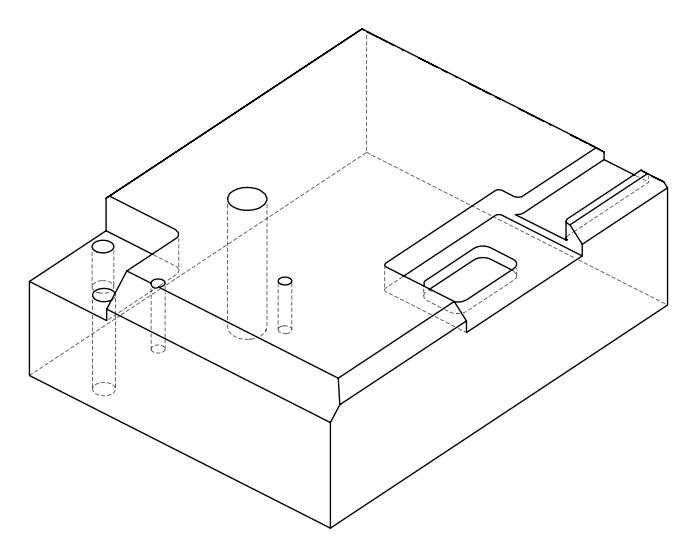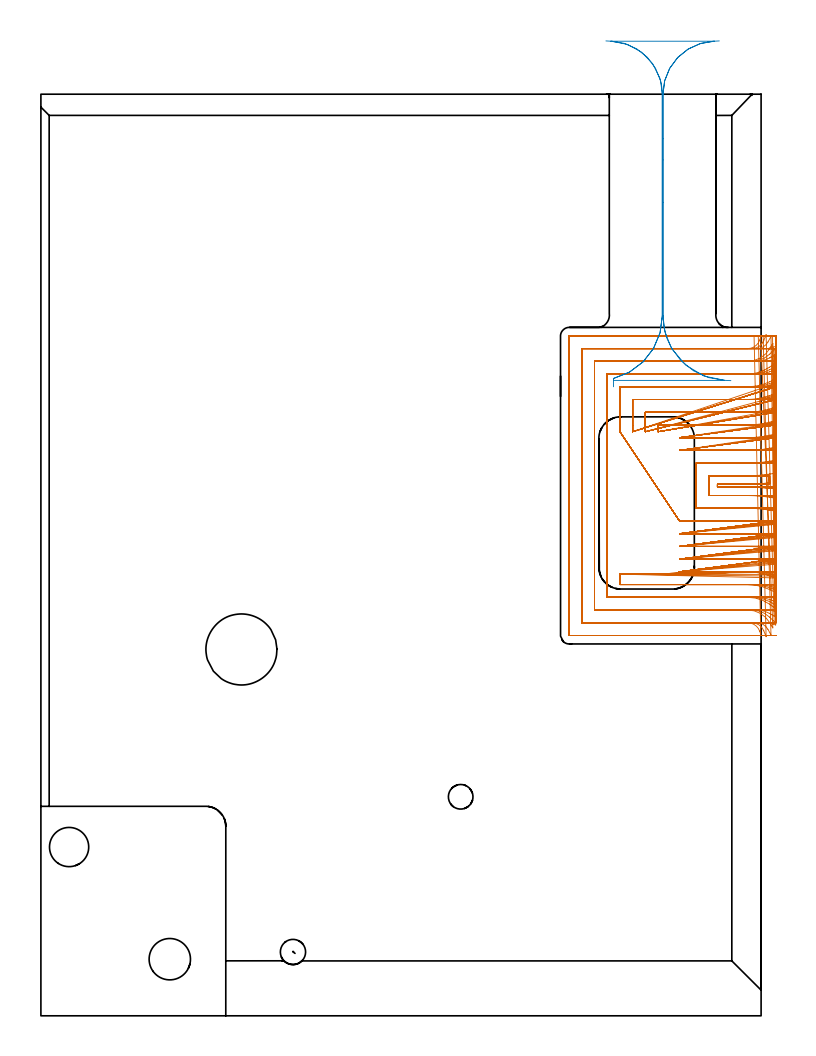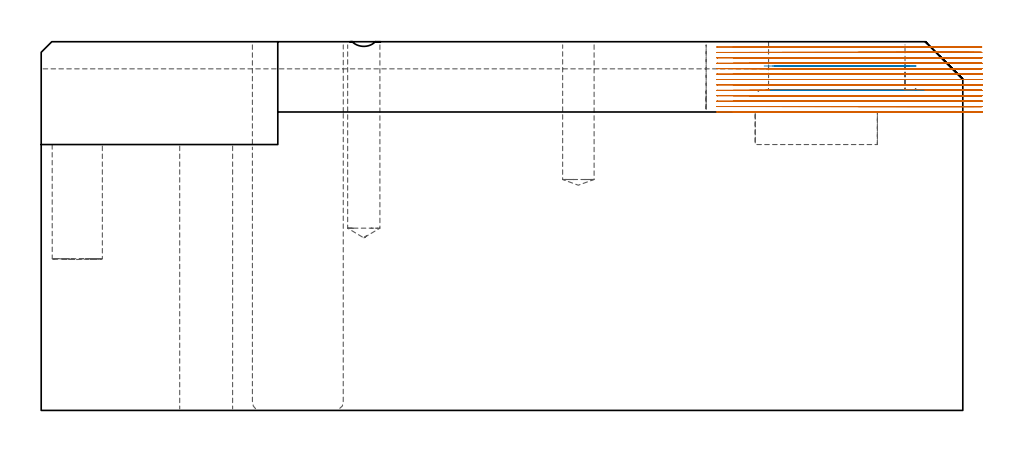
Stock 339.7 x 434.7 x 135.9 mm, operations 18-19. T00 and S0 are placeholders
(PLAN: 20 operations, 11 tool changes, 183 min)
(1 INDEXABLE_INSERT_DRILL_BLIND_HOLE_FROM_SOLID | STEP1POCKET | NXT0302_008 | 0.19 min | 21488 mm3)
(2 SPOT_DRILL | STEP1HOLE | NXT0321_9005460120000 | 0.06 min | 4453 mm3)
(3 SPOT_DRILL_1 | STEP1POCKET_1 | NXT0321_9005460120000 | 0.03 min | 0 mm3)
(4 SPOT_DRILL_2 | STEP1POCKET_2 | NXT0321_9005460120000 | 0.03 min | 2 mm3)
(5 DRILL_BLIND_HOLE_INTO_CENTER | STEP1HOLE | UGT0301_198 | 0.06 min | 397 mm3)
(6 GUN_DRILL_THROUGH_HOLE | STEP1HOLE | UGT0307_003 | 0.5 min | 3337 mm3)
(7 SPADE_DRILL_TO_ENLARGE_THROUGH_HOLE | STEP1HOLE | UGT0306_010 | 0.43 min | 32334 mm3)
(8 DRILL_BLIND_HOLE_INTO_CENTER_1 | STEP1POCKET_1 | NXT0301_087 | 0.22 min | 5419 mm3)
(9 DRILL_BLIND_HOLE_INTO_CENTER_2 | STEP1POCKET_2 | UGT0301_229 | 0.3 min | 7743 mm3)
(10 AREA_MILL | FG_CHAMFER_SURFACE | UGT0205_001 | 8.77 min | 13700 mm3)
(11 AREA_MILL_1 | FG_CHAMFER_SURFACE_1 | UGT0205_001 | 6.57 min | 16771 mm3)
(12 AREA_MILL_2 | FG_CHAMFER_SURFACE_2 | UGT0205_001 | 5.41 min | 2511 mm3)
(13 AREA_MILL_3 | FG_CHAMFER_SURFACE_3 | UGT0205_001 | 0.61 min | 1339 mm3)
(14 AREA_MILL_4 | FG_CHAMFER_SURFACE_4 | UGT0205_001 | 20.18 min | 86060 mm3)
(15 AREA_MILL_5 | FG_CHAMFER_SURFACE_5 | UGT0205_001 | 4.56 min | 10614 mm3)
(16 MILL_CORNER_NOTCH_RECTANGULAR | CORNER_NOTCH_RECTANGULAR | NXT0201_012 | Follow Part, ap 4, ae 75% | 19.27 min | 301539 mm3)
(17 MILL_RECTANGULAR_POCKET | POCKET_RECTANGULAR_STRAIGHT | NXT0201_012 | Follow Part, ap 4, ae 75% | 6.88 min | 135137 mm3)
(18 MILL_SLOT | SLOT_PARTIAL_RECTANGULAR | NXT0201_009 | Follow Part, ap 2, ae 75% | 98.18 min | 271980 mm3)
(19 MILL_RECTANGULAR_SLOT | SLOT_RECTANGULAR | UGT0201_020 | Follow Part, ap 12.5, ae 75% | 1.86 min | 98759 mm3)
(20 MILL_THROUGH_HOLE_FROM_SOLID_MATERIAL | STEP1HOLE_1 | NXT0201_007 | Circular | 8.86 min | 119220 mm3)
(TOOL NXT0302_008 | Index. Insert Drill 18.5mm [880-D1850L25-05] | D18.5 PA176 FL93 Z2)
(TOOL NXT0321_9005460120000 | NC Spot Drill, 142deg, 12mm, Carbide, Uncoated | D12 PA142 FL30 Z2)
(TOOL UGT0301_198 | Twist Drill 7.9 mm | D7.9 PA118 FL73 Z2)
(TOOL UGT0307_003 | Gun Drill 7 mm | D7 PA130 FL24 Z1)
(TOOL UGT0306_010 | Spade Drill 19.5mm | D19.5 PA132 FL10 Z2)
(TOOL NXT0301_087 | Carbide Drill 11.6mm [860.1-1160-058A1-MM 2214] | D11.6 PA140 FL72 Z2)
(TOOL UGT0301_229 | Twist Drill 11.9 mm | D11.9 PA118 FL100 Z2)
(TOOL UGT0205_001 | Chamfer Mill 20 x 3 x 45 deg. | D20 FL50 Z2)
(TOOL NXT0201_012 | ENDMILL 16mm [2P460-1600-NA 1630] | D16 FL38 Z6)
(TOOL NXT0201_009 | ENDMILL 8mm [2P460-0800-NA 1630] | D8 FL26 Z6)
(TOOL UGT0201_020 | End mill 50 mm | D50 FL50 Z4)
(TOOL NXT0201_007 | ENDMILL 25mm [R216.25-25050GCK54P 1620] | D25 R3 FL54 Z5)
(OP 18 MILL_SLOT)
G17 G21 G94 G90
T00 M6
G54
G17 G0 G90 X346.663 Y255.98 S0 M3
G43 Z145.945 H1
Z133.949
G94 G1 X343.7 Y255.511 F250.
G2 X342.931 Y255.394 R66. F500.
G1 X343.51 Y251.436
G3 X343.51 Y248.664 R4.
X333.387 Y249.4 R70.
G1 X319.1
Y250.7
X333.382
G3 X343.51 Y251.436 R70.
G1 X342.931 Y255.394
G2 X333.382 Y254.7 R66.
G1 X315.1
Y245.4
X333.387
G2 X343.7 Y244.589 R66.
G1 X346.663 Y244.12 F250.
X346.655 Y262.11
X343.7 Y261.594
G2 X333.382 Y260.7 R60. F500.
G1 X309.1
Y239.4
X333.387
G2 X343.7 Y238.507 R60.
G1 X346.655 Y237.991 F250.
X346.645 Y268.268
X343.7 Y267.695
G2 X333.382 Y266.7 R54. F500.
G1 X304.2
X301.2 F250.
G0 Z145.945
X346.63 Y274.467
Z133.949
G1 X343.7 Y273.822
G2 X333.382 Y272.7 R48. F500.
G1 X304.191
X301.191 F250.
G0 Z145.945
X346.608 Y280.724
Z133.949
G1 X343.7 Y279.987
G2 X333.382 Y278.7 R42. F500.
G1 X291.1
Y278.5
Y275.5 F250.
G0 Z145.945
X346.574 Y287.07
Z133.949
G1 X343.7 Y286.21
G2 X333.382 Y284.7 R36. F500.
G1 X285.1
Y278.5
Y275.5 F250.
G0 Z145.945
X346.517 Y293.562
Z133.949
G1 X343.7 Y292.53
G2 X333.382 Y290.7 R30. F500.
G1 X279.1
Y278.5
Y275.5 F250.
G0 Z145.945
X346.409 Y300.321
Z133.949
G1 X343.7 Y299.031
G2 X333.382 Y296.7 R24. F500.
G1 X273.1
Y278.498
Y275.498 F250.
X301.2 Y233.4 F500.
X304.2 F250.
X333.387 F500.
G2 X343.7 Y232.406 R54.
G1 X346.645 Y231.833 F250.
X301.2 Y227.4 F500.
X304.2 F250.
X333.387 F500.
G2 X343.7 Y226.279 R48.
G1 X346.63 Y225.634 F250.
X301.2 Y221.4 F500.
X304.2 F250.
X333.387 F500.
G2 X343.7 Y220.114 R42.
G1 X346.608 Y219.377 F250.
X301.2 Y215.4 F500.
X304.2 F250.
X333.387 F500.
G2 X343.7 Y213.891 R36.
G1 X346.574 Y213.032 F250.
X300.847 Y209.4 F500.
X303.847 F250.
X333.387 F500.
G2 X343.7 Y207.572 R30.
G1 X346.517 Y206.54 F250.
X273.1 Y208.302 F500.
Y205.302 F250.
Y203.4 F500.
X333.387
G2 X343.7 Y201.071 R24.
G1 X346.409 Y199.782 F250.
X346.158 Y307.67
X343.7 Y305.951
G2 X333.382 Y302.7 R18. F500.
G1 X267.1
Y197.4
X333.387
G2 X343.7 Y194.153 R18.
G1 X346.159 Y192.434 F250.
X345.232 Y317.152
X343.7 Y314.573
G2 X333.382 Y308.7 R12. F500.
G1 X261.1
Y191.4
X333.387
G2 X343.7 Y185.535 R12.
G1 X345.234 Y182.957 F250.
X339.539 Y320.114 F500.
X339.039 Y318.7 F250.
G2 X333.382 Y314.7 R6. F500.
G1 X255.1
Y185.4
X333.387
G2 X339.044 Y181.4 R6.
G1 X339.544 Y179.986 F250.
X336.382 Y320.7 F500.
X333.382 F250.
X249.2 F500.
X249.145 Y320.695
X249.105 Y320.655
X249.1 Y320.6
Y179.5
X249.105 Y179.445
X249.145 Y179.405
X249.2 Y179.4
X333.387
X336.387 F250.
G0 Z145.945
X346.679 Y248.548
Z131.954
G1 X343.7 Y248.904
G3 X335.383 Y249.4 R70. F500.
G1 X319.1
Y250.7
X335.378
G3 X343.7 Y251.196 R70.
G1 Y255.227
G2 X335.378 Y254.7 R66.
G1 X315.1
Y245.4
X335.383
G2 X343.7 Y244.874 R66.
G1 X346.676 Y244.496 F250.
X346.671 Y261.696
X343.7 Y261.28
G2 X335.378 Y260.7 R60. F500.
G1 X309.1
Y239.4
X335.383
G2 X343.7 Y238.821 R60.
G1 X346.671 Y238.405 F250.
X346.664 Y267.807
X343.7 Y267.345
G2 X335.378 Y266.7 R54. F500.
G1 X304.2
X301.2 F250.
G0 Z145.945
X346.655 Y273.947
Z131.954
G1 X343.7 Y273.427
G2 X335.378 Y272.7 R48. F500.
G1 X304.191
X301.191 F250.
G0 Z145.945
X346.641 Y280.127
Z131.954
G1 X343.7 Y279.533
G2 X335.378 Y278.7 R42. F500.
G1 X291.1
Y278.5
Y275.5 F250.
G0 Z145.945
X346.619 Y286.368
Z131.954
G1 X343.7 Y285.675
G2 X335.378 Y284.7 R36. F500.
G1 X285.1
Y278.5
Y275.5 F250.
G0 Z145.945
X346.582 Y292.709
Z131.954
G1 X343.7 Y291.877
G2 X335.378 Y290.7 R30. F500.
G1 X279.1
Y278.5
Y275.5 F250.
G0 Z145.945
X346.514 Y299.229
Z131.954
G1 X343.7 Y298.189
G2 X335.378 Y296.7 R24. F500.
G1 X273.1
Y278.498
Y275.498 F250.
X301.2 Y233.4 F500.
X304.2 F250.
X335.383 F500.
G2 X343.7 Y232.756 R54.
G1 X346.664 Y232.294 F250.
X301.2 Y227.4 F500.
X304.2 F250.
X335.383 F500.
G2 X343.7 Y226.674 R48.
G1 X346.655 Y226.154 F250.
X301.2 Y221.4 F500.
X304.2 F250.
X335.383 F500.
G2 X343.7 Y220.568 R42.
G1 X346.641 Y219.974 F250.
X301.2 Y215.4 F500.
X304.2 F250.
X335.383 F500.
G2 X343.7 Y214.426 R36.
G1 X346.619 Y213.733 F250.
X300.847 Y209.4 F500.
X303.847 F250.
X335.383 F500.
G2 X343.7 Y208.224 R30.
G1 X346.582 Y207.392 F250.
X273.1 Y208.302 F500.
Y205.302 F250.
Y203.4 F500.
X335.383
G2 X343.7 Y201.913 R24.
G1 X346.514 Y200.873 F250.
X346.36 Y306.126
X343.7 Y304.739
G2 X335.378 Y302.7 R18. F500.
G1 X267.1
Y197.4
X335.383
G2 X343.7 Y195.363 R18.
G1 X346.361 Y193.977 F250.
X345.861 Y314.135
X343.7 Y312.054
G2 X335.378 Y308.7 R12. F500.
G1 X261.1
Y191.4
X335.383
G2 X343.7 Y188.05 R12.
G1 X345.863 Y185.971 F250.
X342.061 Y321.287 F500.
X340.959 Y318.497 F250.
G2 X335.378 Y314.7 R6. F500.
G1 X255.1
Y185.4
X335.383
G2 X340.963 Y181.605 R6.
G1 X342.066 Y178.815 F250.
X338.378 Y320.7 F500.
X335.378 F250.
X249.2 F500.
X249.145 Y320.695
X249.105 Y320.655
X249.1 Y320.6
Y179.5
X249.105 Y179.445
X249.145 Y179.405
X249.2 Y179.4
X335.383
X338.383 F250.
G0 Z145.945
X346.689 Y248.88
Z129.958
G1 X343.7 Y249.139
G3 X337.659 Y249.4 R70. F500.
G1 X319.1
Y250.7
X337.669
G3 X343.7 Y250.96 R70.
G1 Y254.976
G2 X337.669 Y254.7 R66.
G1 X315.1
Y245.4
X337.659
G2 X343.7 Y245.123 R66.
G1 X346.687 Y244.848 F250.
X346.685 Y261.305
X343.7 Y261.004
G2 X337.669 Y260.7 R60. F500.
G1 X309.1
Y239.4
X337.659
G2 X343.7 Y239.095 R60.
G1 X346.685 Y238.793 F250.
X346.681 Y267.373
X343.7 Y267.038
G2 X337.669 Y266.7 R54. F500.
G1 X304.2
X301.2 F250.
X346.676 Y273.457 F500.
X343.7 Y273.08 F250.
G2 X337.669 Y272.7 R48. F500.
G1 X304.191
X301.191 F250.
X346.669 Y279.566 F500.
X343.7 Y279.135 F250.
G2 X337.669 Y278.7 R42. F500.
G1 X291.1
Y278.5
Y275.5 F250.
X346.658 Y285.711 F500.
X343.7 Y285.209 F250.
G2 X337.669 Y284.7 R36. F500.
G1 X285.1
Y278.5
Y275.5 F250.
X346.639 Y291.916 F500.
X343.7 Y291.312 F250.
G2 X337.669 Y290.7 R30. F500.
G1 X279.1
Y278.5
Y275.5 F250.
X346.604 Y298.224 F500.
X343.7 Y297.47 F250.
G2 X337.669 Y296.7 R24. F500.
G1 X273.1
Y278.498
Y275.498 F250.
X301.2 Y233.4 F500.
X304.2 F250.
X337.659 F500.
G2 X343.7 Y233.061 R54.
G1 X346.681 Y232.725 F250.
X301.2 Y227.4 F500.
X304.2 F250.
X337.659 F500.
G2 X343.7 Y227.018 R48.
G1 X346.676 Y226.641 F250.
X301.2 Y221.4 F500.
X304.2 F250.
X337.659 F500.
G2 X343.7 Y220.963 R42.
G1 X346.669 Y220.532 F250.
X301.2 Y215.4 F500.
X304.2 F250.
X337.659 F500.
G2 X343.7 Y214.89 R36.
G1 X346.657 Y214.386 F250.
X300.847 Y209.4 F500.
X303.847 F250.
X337.659 F500.
G2 X343.7 Y208.786 R30.
G1 X346.639 Y208.181 F250.
X273.1 Y208.302 F500.
Y205.302 F250.
Y203.4 F500.
X337.659
G2 X343.7 Y202.627 R24.
G1 X346.603 Y201.872 F250.
X346.527 Y304.746
X343.7 Y303.74
G2 X337.669 Y302.7 R18. F500.
G1 X267.1
Y197.4
X337.659
G2 X343.7 Y196.356 R18.
G1 X346.526 Y195.349 F250.
X346.294 Y311.833
X343.7 Y310.326
G2 X337.669 Y308.7 R12. F500.
G1 X261.1
Y191.4
X337.659
G2 X343.7 Y189.769 R12.
G1 X346.292 Y188.259 F250.
X344.372 Y320.442
X342.929 Y317.813
G2 X337.669 Y314.7 R6. F500.
G1 X255.1
Y185.4
X337.659
G2 X342.905 Y182.313 R6.
G1 X344.361 Y179.691 F250.
X340.669 Y320.7 F500.
X337.669 F250.
X249.2 F500.
X249.145 Y320.695
X249.105 Y320.655
X249.1 Y320.6
Y179.5
X249.105 Y179.445
X249.145 Y179.405
X249.2 Y179.4
X337.659
X340.659 F250.
G0 Z145.945
X346.699 Y249.31
Z127.962
G1 X343.7 Y249.381
G3 X342.058 Y249.4 R70. F500.
G1 X319.1
Y250.7
X342.093
G3 X343.7 Y250.718 R70.
G1 Y254.72
G2 X342.093 Y254.7 R66.
G1 X315.1
Y245.4
X342.058
G2 X343.7 Y245.38 R66.
G1 X346.699 Y245.305 F250.
Y260.802
X343.7 Y260.722
G2 X342.093 Y260.7 R60. F500.
G1 X309.1
Y239.4
X342.058
G2 X343.7 Y239.378 R60.
G1 X346.699 Y239.295 F250.
Y266.813
X343.7 Y266.724
G2 X342.093 Y266.7 R54. F500.
G1 X304.2
X301.2 F250.
X346.698 Y272.827 F500.
X343.7 Y272.727 F250.
G2 X342.093 Y272.7 R48. F500.
G1 X304.191
X301.191 F250.
X346.698 Y278.845 F500.
X343.7 Y278.731 F250.
G2 X342.093 Y278.7 R42. F500.
G1 X291.1
Y278.5
Y275.5 F250.
X346.697 Y284.87 F500.
X343.7 Y284.736 F250.
G2 X342.093 Y284.7 R36. F500.
G1 X285.1
Y278.5
Y275.5 F250.
X346.696 Y290.904 F500.
X343.7 Y290.743 F250.
G2 X342.093 Y290.7 R30. F500.
G1 X279.1
Y278.5
Y275.5 F250.
X346.693 Y296.955 F500.
X343.7 Y296.754 F250.
G2 X342.093 Y296.7 R24. F500.
G1 X273.1
Y278.498
Y275.498 F250.
X301.2 Y233.4 F500.
X304.2 F250.
X342.058 F500.
G2 X343.7 Y233.375 R54.
G1 X346.699 Y233.284 F250.
X301.2 Y227.4 F500.
X304.2 F250.
X342.058 F500.
G2 X343.7 Y227.372 R48.
G1 X346.698 Y227.269 F250.
X301.2 Y221.4 F500.
X304.2 F250.
X342.058 F500.
G2 X343.7 Y221.368 R42.
G1 X346.698 Y221.251 F250.
X301.2 Y215.4 F500.
X304.2 F250.
X342.058 F500.
G2 X343.7 Y215.363 R36.
G1 X346.697 Y215.226 F250.
X300.847 Y209.4 F500.
X303.847 F250.
X342.058 F500.
G2 X343.7 Y209.355 R30.
G1 X346.696 Y209.191 F250.
X273.1 Y208.302 F500.
Y205.302 F250.
Y203.4 F500.
X342.058
G2 X343.7 Y203.344 R24.
G1 X346.693 Y203.138 F250.
X346.688 Y303.04
X343.7 Y302.772
G2 X342.093 Y302.7 R18. F500.
G1 X267.1
Y197.4
X342.058
G2 X343.7 Y197.325 R18.
G1 X346.687 Y197.051 F250.
X346.673 Y309.21
X343.7 Y308.808
G2 X342.093 Y308.7 R12. F500.
G1 X261.1
Y191.4
X342.058
G2 X343.7 Y191.287 R12.
G1 X346.672 Y190.876 F250.
X346.59 Y315.722
X343.7 Y314.919
G2 X342.093 Y314.7 R6. F500.
G1 X255.1
Y185.4
X342.058
G2 X343.7 Y185.171 R6.
G1 X346.585 Y184.35 F250.
X345.093 Y320.7
X342.093
X249.2 F500.
X249.145 Y320.695
X249.105 Y320.655
X249.1 Y320.6
Y179.5
X249.105 Y179.445
X249.145 Y179.405
X249.2 Y179.4
X342.058
X345.058 F250.
G0 X346.7 Y249.392 Z125.966
G1 X343.7 Y249.4
X343.526 F500.
X319.1
Y250.7
X343.534
X343.7
Y254.7
X343.534
X315.1
Y245.4
X343.526
X343.7
X346.7 Y245.392 F250.
Y260.709
X343.7 Y260.7
X343.534 F500.
X309.1
Y239.4
X343.526
X343.7
X346.7 Y239.391 F250.
Y266.709
X343.7 Y266.7
X343.534 F500.
X304.2
X301.2 F250.
X346.7 Y272.711 F500.
X343.7 Y272.7 F250.
X343.534 F500.
X304.191
X301.191 F250.
X346.7 Y278.712 F500.
X343.7 Y278.7 F250.
X343.534 F500.
X291.1
Y278.5
Y275.5 F250.
X346.7 Y284.714 F500.
X343.7 Y284.7 F250.
X343.534 F500.
X285.1
Y278.5
Y275.5 F250.
X346.7 Y290.717 F500.
X343.7 Y290.7 F250.
X343.534 F500.
X279.1
Y278.5
Y275.5 F250.
X346.7 Y296.721 F500.
X343.7 Y296.701 F250.
X343.534 Y296.7 F500.
X273.1
Y278.498
Y275.498 F250.
X301.2 Y233.4 F500.
X304.2 F250.
X343.526 F500.
X343.7
X346.7 Y233.39 F250.
X301.2 Y227.4 F500.
X304.2 F250.
X343.526 F500.
X343.7
X346.7 Y227.389 F250.
X301.2 Y221.4 F500.
X304.2 F250.
X343.526 F500.
X343.7
X346.7 Y221.387 F250.
X301.2 Y215.4 F500.
X304.2 F250.
X343.526 F500.
X343.7
X346.7 Y215.385 F250.
X300.847 Y209.4 F500.
X303.847 F250.
X343.526 F500.
X343.7 Y209.399
X346.7 Y209.382 F250.
X273.1 Y208.302 F500.
Y205.302 F250.
Y203.4 F500.
X343.526
X343.7 Y203.399
X346.7 Y203.378 F250.
Y302.728
X343.7 Y302.701
X343.534 Y302.7 F500.
X267.1
Y197.4
X343.526
X343.7 Y197.399
X346.7 Y197.37 F250.
Y308.743
X343.7 Y308.701
X343.534 Y308.7 F500.
X261.1
Y191.4
X343.526
X343.7 Y191.399
X346.7 Y191.355 F250.
X346.699 Y314.785
X343.7 Y314.702
X343.534 Y314.7 F500.
X255.1
Y185.4
X343.526
X343.7 Y185.397
X346.699 Y185.31 F250.
X346.534 Y320.7
X343.534
X249.2 F500.
X249.145 Y320.695
X249.105 Y320.655
X249.1 Y320.6
Y179.5
X249.105 Y179.445
X249.145 Y179.405
X249.2 Y179.4
X343.526
X346.526 F250.
G0 X346.7 Y249.4 Z123.97
G1 X343.7
X319.1 F500.
Y250.7
X343.7
Y254.7
X315.1
Y245.4
X343.7
X346.7 F250.
Y260.7
X343.7
X309.1 F500.
Y239.4
X343.7
X346.7 F250.
Y266.7
X343.7
X304.2 F500.
X301.2 F250.
X346.7 Y272.7 F500.
X343.7 F250.
X304.191 F500.
X301.191 F250.
X346.7 Y278.7 F500.
X343.7 F250.
X291.1 F500.
Y278.5
Y275.5 F250.
X346.7 Y284.7 F500.
X343.7 F250.
X285.1 F500.
Y278.5
Y275.5 F250.
X346.7 Y290.7 F500.
X343.7 F250.
X279.1 F500.
Y278.5
Y275.5 F250.
X346.7 Y296.7 F500.
X343.7 F250.
X273.1 F500.
Y278.498
Y275.498 F250.
X301.2 Y233.4 F500.
X304.2 F250.
X343.7 F500.
X346.7 F250.
X301.2 Y227.4 F500.
X304.2 F250.
X343.7 F500.
X346.7 F250.
X301.2 Y221.4 F500.
X304.2 F250.
X343.7 F500.
X346.7 F250.
X301.2 Y215.4 F500.
X304.2 F250.
X343.7 F500.
X346.7 F250.
X300.847 Y209.4 F500.
X303.847 F250.
X343.7 F500.
X346.7 F250.
X273.1 Y208.302 F500.
Y205.302 F250.
Y203.4 F500.
X343.7
X346.7 F250.
Y302.7
X343.7
X267.1 F500.
Y197.4
X343.7
X346.7 F250.
Y308.7
X343.7
X261.1 F500.
Y191.4
X343.7
X346.7 F250.
Y314.7
X343.7
X255.1 F500.
Y185.4
X343.7
X346.7 F250.
Y320.7
X343.7
X249.2 F500.
X249.145 Y320.695
X249.105 Y320.655
X249.1 Y320.6
Y179.5
X249.105 Y179.445
X249.145 Y179.405
X249.2 Y179.4
X343.7
X346.7 F250.
G0 Y249.4 Z121.975
G1 X343.7
X319.1 F500.
Y250.7
X343.7
Y254.7
X315.1
Y245.4
X343.7
X346.7 F250.
Y260.7
X343.7
X309.1 F500.
Y239.4
X343.7
X346.7 F250.
Y266.7
X343.7
X304.2 F500.
X301.2 F250.
X346.7 Y272.7 F500.
X343.7 F250.
X304.191 F500.
X301.191 F250.
X346.7 Y278.7 F500.
X343.7 F250.
X291.1 F500.
Y278.5
Y275.5 F250.
X346.7 Y284.7 F500.
X343.7 F250.
X285.1 F500.
Y278.5
Y275.5 F250.
X346.7 Y290.7 F500.
X343.7 F250.
X279.1 F500.
Y278.5
Y275.5 F250.
X346.7 Y296.7 F500.
X343.7 F250.
X273.1 F500.
Y278.498
Y275.498 F250.
X301.2 Y233.4 F500.
X304.2 F250.
X343.7 F500.
X346.7 F250.
X301.2 Y227.4 F500.
X304.2 F250.
X343.7 F500.
X346.7 F250.
X301.2 Y221.4 F500.
X304.2 F250.
X343.7 F500.
X346.7 F250.
X301.2 Y215.4 F500.
X304.2 F250.
X343.7 F500.
X346.7 F250.
X300.847 Y209.4 F500.
X303.847 F250.
X343.7 F500.
X346.7 F250.
X273.1 Y208.302 F500.
Y205.302 F250.
Y203.4 F500.
X343.7
X346.7 F250.
Y302.7
X343.7
X267.1 F500.
Y197.4
X343.7
X346.7 F250.
Y308.7
X343.7
X261.1 F500.
Y191.4
X343.7
X346.7 F250.
Y314.7
X343.7
X255.1 F500.
Y185.4
X343.7
X346.7 F250.
Y320.7
X343.7
X249.2 F500.
X249.145 Y320.695
X249.105 Y320.655
X249.1 Y320.6
Y179.5
X249.105 Y179.445
X249.145 Y179.405
X249.2 Y179.4
X343.7
X346.7 F250.
G0 Y249.4 Z119.979
G1 X343.7
X319.1 F500.
Y250.7
X343.7
Y254.7
X315.1
Y245.4
X343.7
X346.7 F250.
Y260.7
X343.7
X309.1 F500.
Y239.4
X343.7
X346.7 F250.
Y266.7
X343.7
X304.2 F500.
X301.2 F250.
X346.7 Y272.7 F500.
X343.7 F250.
X304.191 F500.
X301.191 F250.
X346.7 Y278.7 F500.
X343.7 F250.
X291.1 F500.
Y278.5
Y275.5 F250.
X346.7 Y284.7 F500.
X343.7 F250.
X285.1 F500.
Y278.5
Y275.5 F250.
X346.7 Y290.7 F500.
X343.7 F250.
X279.1 F500.
Y278.5
Y275.5 F250.
X346.7 Y296.7 F500.
X343.7 F250.
X273.1 F500.
Y278.498
Y275.498 F250.
X301.2 Y233.4 F500.
X304.2 F250.
X343.7 F500.
X346.7 F250.
X301.2 Y227.4 F500.
X304.2 F250.
X343.7 F500.
X346.7 F250.
X301.2 Y221.4 F500.
X304.2 F250.
X343.7 F500.
X346.7 F250.
X301.2 Y215.4 F500.
X304.2 F250.
X343.7 F500.
X346.7 F250.
X300.847 Y209.4 F500.
X303.847 F250.
X343.7 F500.
X346.7 F250.
X273.1 Y208.302 F500.
Y205.302 F250.
Y203.4 F500.
X343.7
X346.7 F250.
Y302.7
X343.7
X267.1 F500.
Y197.4
X343.7
X346.7 F250.
Y308.7
X343.7
X261.1 F500.
Y191.4
X343.7
X346.7 F250.
Y314.7
X343.7
X255.1 F500.
Y185.4
X343.7
X346.7 F250.
Y320.7
X343.7
X249.2 F500.
X249.145 Y320.695
X249.105 Y320.655
X249.1 Y320.6
Y179.5
X249.105 Y179.445
X249.145 Y179.405
X249.2 Y179.4
X343.7
X346.7 F250.
G0 Y249.4 Z117.983
G1 X343.7
X319.1 F500.
Y250.7
X343.7
Y254.7
X315.1
Y245.4
X343.7
X346.7 F250.
Y260.7
X343.7
X309.1 F500.
Y239.4
X343.7
X346.7 F250.
Y266.7
X343.7
X304.2 F500.
X301.2 F250.
X346.7 Y272.7 F500.
X343.7 F250.
X304.191 F500.
X301.191 F250.
X346.7 Y278.7 F500.
X343.7 F250.
X291.1 F500.
Y278.5
Y275.5 F250.
X346.7 Y284.7 F500.
X343.7 F250.
X285.1 F500.
Y278.5
Y275.5 F250.
X346.7 Y290.7 F500.
X343.7 F250.
X279.1 F500.
Y278.5
Y275.5 F250.
X346.7 Y296.7 F500.
X343.7 F250.
X273.1 F500.
Y278.498
Y275.498 F250.
X301.2 Y233.4 F500.
X304.2 F250.
X343.7 F500.
X346.7 F250.
X301.2 Y227.4 F500.
X304.2 F250.
X343.7 F500.
X346.7 F250.
X301.2 Y221.4 F500.
X304.2 F250.
X343.7 F500.
X346.7 F250.
X301.2 Y215.4 F500.
X304.2 F250.
X343.7 F500.
X346.7 F250.
X300.847 Y209.4 F500.
X303.847 F250.
X343.7 F500.
X346.7 F250.
X273.1 Y208.302 F500.
Y205.302 F250.
Y203.4 F500.
X343.7
X346.7 F250.
Y302.7
X343.7
X267.1 F500.
Y197.4
X343.7
X346.7 F250.
Y308.7
X343.7
X261.1 F500.
Y191.4
X343.7
X346.7 F250.
Y314.7
X343.7
X255.1 F500.
Y185.4
X343.7
X346.7 F250.
Y320.7
X343.7
X249.2 F500.
X249.145 Y320.695
X249.105 Y320.655
X249.1 Y320.6
Y179.5
X249.105 Y179.445
X249.145 Y179.405
X249.2 Y179.4
X343.7
X346.7 F250.
G0 Y249.4 Z115.987
G1 X343.7
X319.1 F500.
Y250.7
X343.7
Y254.7
X315.1
Y245.4
X343.7
X346.7 F250.
Y260.7
X343.7
X309.1 F500.
Y239.4
X343.7
X346.7 F250.
Y266.7
X343.7
X304.2 F500.
X301.2 F250.
X346.7 Y272.7 F500.
X343.7 F250.
X304.191 F500.
X301.191 F250.
X346.7 Y278.7 F500.
X343.7 F250.
X291.1 F500.
Y278.5
Y275.5 F250.
X346.7 Y284.7 F500.
X343.7 F250.
X285.1 F500.
Y278.5
Y275.5 F250.
X346.7 Y290.7 F500.
X343.7 F250.
X279.1 F500.
Y278.5
Y275.5 F250.
X346.7 Y296.7 F500.
X343.7 F250.
X273.1 F500.
Y278.498
Y275.498 F250.
X301.2 Y233.4 F500.
X304.2 F250.
X343.7 F500.
X346.7 F250.
X301.2 Y227.4 F500.
X304.2 F250.
X343.7 F500.
X346.7 F250.
X301.2 Y221.4 F500.
X304.2 F250.
X343.7 F500.
X346.7 F250.
X301.2 Y215.4 F500.
X304.2 F250.
X343.7 F500.
X346.7 F250.
X300.847 Y209.4 F500.
X303.847 F250.
X343.7 F500.
X346.7 F250.
X273.1 Y208.302 F500.
Y205.302 F250.
Y203.4 F500.
X343.7
X346.7 F250.
Y302.7
X343.7
X267.1 F500.
Y197.4
X343.7
X346.7 F250.
Y308.7
X343.7
X261.1 F500.
Y191.4
X343.7
X346.7 F250.
Y314.7
X343.7
X255.1 F500.
Y185.4
X343.7
X346.7 F250.
Y320.7
X343.7
X249.2 F500.
X249.145 Y320.695
X249.105 Y320.655
X249.1 Y320.6
Y179.5
X249.105 Y179.445
X249.145 Y179.405
X249.2 Y179.4
X343.7
X346.7 F250.
G0 Y249.4 Z113.992
G1 X343.7
X319.1 F500.
Y250.7
X343.7
Y254.7
X315.1
Y245.4
X343.7
X346.7 F250.
Y260.7
X343.7
X309.1 F500.
Y239.4
X343.7
X346.7 F250.
Y266.7
X343.7
X304.2 F500.
X301.2 F250.
X346.7 Y272.7 F500.
X343.7 F250.
X304.191 F500.
X301.191 F250.
X346.7 Y278.7 F500.
X343.7 F250.
X291.1 F500.
Y278.5
Y275.5 F250.
X346.7 Y284.7 F500.
X343.7 F250.
X285.1 F500.
Y278.5
Y275.5 F250.
X346.7 Y290.7 F500.
X343.7 F250.
X279.1 F500.
Y278.5
Y275.5 F250.
X346.7 Y296.7 F500.
X343.7 F250.
X273.1 F500.
Y278.498
Y275.498 F250.
X301.2 Y233.4 F500.
X304.2 F250.
X343.7 F500.
X346.7 F250.
X301.2 Y227.4 F500.
X304.2 F250.
X343.7 F500.
X346.7 F250.
X301.2 Y221.4 F500.
X304.2 F250.
X343.7 F500.
X346.7 F250.
X301.2 Y215.4 F500.
X304.2 F250.
X343.7 F500.
X346.7 F250.
X300.847 Y209.4 F500.
X303.847 F250.
X343.7 F500.
X346.7 F250.
X273.1 Y208.302 F500.
Y205.302 F250.
Y203.4 F500.
X343.7
X346.7 F250.
Y302.7
X343.7
X267.1 F500.
Y197.4
X343.7
X346.7 F250.
Y308.7
X343.7
X261.1 F500.
Y191.4
X343.7
X346.7 F250.
Y314.7
X343.7
X255.1 F500.
Y185.4
X343.7
X346.7 F250.
Y320.7
X343.7
X249.2 F500.
X249.145 Y320.695
X249.105 Y320.655
X249.1 Y320.6
Y179.5
X249.105 Y179.445
X249.145 Y179.405
X249.2 Y179.4
X343.7
X346.7 F250.
G0 Y249.4 Z111.996
G1 X343.7
X319.1 F500.
Y250.7
X343.7
Y254.7
X315.1
Y245.4
X343.7
X346.7 F250.
Y260.7
X343.7
X309.1 F500.
Y239.4
X343.7
X346.7 F250.
Y266.7
X343.7
X304.2 F500.
X301.2 F250.
X346.7 Y272.7 F500.
X343.7 F250.
X304.191 F500.
X301.191 F250.
X346.7 Y278.7 F500.
X343.7 F250.
X291.1 F500.
Y278.5
Y275.5 F250.
X346.7 Y284.7 F500.
X343.7 F250.
X285.1 F500.
Y278.5
Y275.5 F250.
X346.7 Y290.7 F500.
X343.7 F250.
X279.1 F500.
Y278.5
Y275.5 F250.
X346.7 Y296.7 F500.
X343.7 F250.
X273.1 F500.
Y278.498
Y275.498 F250.
X301.2 Y233.4 F500.
X304.2 F250.
X343.7 F500.
X346.7 F250.
X301.2 Y227.4 F500.
X304.2 F250.
X343.7 F500.
X346.7 F250.
X301.2 Y221.4 F500.
X304.2 F250.
X343.7 F500.
X346.7 F250.
X301.2 Y215.4 F500.
X304.2 F250.
X343.7 F500.
X346.7 F250.
X300.847 Y209.4 F500.
X303.847 F250.
X343.7 F500.
X346.7 F250.
X273.1 Y208.302 F500.
Y205.302 F250.
Y203.4 F500.
X343.7
X346.7 F250.
Y302.7
X343.7
X267.1 F500.
Y197.4
X343.7
X346.7 F250.
Y308.7
X343.7
X261.1 F500.
Y191.4
X343.7
X346.7 F250.
Y314.7
X343.7
X255.1 F500.
Y185.4
X343.7
X346.7 F250.
Y320.7
X343.7
X249.2 F500.
X249.145 Y320.695
X249.105 Y320.655
X249.1 Y320.6
Y179.5
X249.105 Y179.445
X249.145 Y179.405
X249.2 Y179.4
X343.7
X346.7 F250.
G0 Y249.4 Z110.
G1 X343.7
X319.1 F500.
Y250.7
X343.7
Y254.7
X315.1
Y245.4
X343.7
X346.7 F250.
Y260.7
X343.7
X309.1 F500.
Y239.4
X343.7
X346.7 F250.
Y266.7
X343.7
X304.2 F500.
X301.2 F250.
X346.7 Y272.7 F500.
X343.7 F250.
X304.191 F500.
X301.191 F250.
X346.7 Y278.7 F500.
X343.7 F250.
X291.1 F500.
Y278.5
Y275.5 F250.
X346.7 Y284.7 F500.
X343.7 F250.
X285.1 F500.
Y278.5
Y275.5 F250.
X346.7 Y290.7 F500.
X343.7 F250.
X279.1 F500.
Y278.5
Y275.5 F250.
X346.7 Y296.7 F500.
X343.7 F250.
X273.1 F500.
Y278.498
Y275.498 F250.
X301.2 Y233.4 F500.
X304.2 F250.
X343.7 F500.
X346.7 F250.
X301.2 Y227.4 F500.
X304.2 F250.
X343.7 F500.
X346.7 F250.
X301.2 Y221.4 F500.
X304.2 F250.
X343.7 F500.
X346.7 F250.
X301.2 Y215.4 F500.
X304.2 F250.
X343.7 F500.
X346.7 F250.
X300.847 Y209.4 F500.
X303.847 F250.
X343.7 F500.
X346.7 F250.
X273.1 Y208.302 F500.
Y205.302 F250.
Y203.4 F500.
X343.7
X346.7 F250.
Y302.7
X343.7
X267.1 F500.
Y197.4
X343.7
X346.7 F250.
Y308.7
X343.7
X261.1 F500.
Y191.4
X343.7
X346.7 F250.
Y314.7
X343.7
X255.1 F500.
Y185.4
X343.7
X346.7 F250.
Y320.7
X343.7
X249.2 F500.
X249.145 Y320.695
X249.105 Y320.655
X249.1 Y320.6
Y179.5
X249.105 Y179.445
X249.145 Y179.405
X249.2 Y179.4
X343.7
X346.7 F250.
G0 Z145.945
M5
M2
(OP 19 MILL_RECTANGULAR_SLOT)
G17 G21 G94 G90
T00 M6
G54
G17 G0 G90 X266.499 Y459.828 S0 M3
G43 Z145.945 H0
Z126.95
G94 G1 X269.495 Y459.661 F250.
G2 X291.87 Y442.445 R25. F500.
X293.1 Y434.7 R25. F405.
G1 Y352.575
Y330.1 F500.
G2 X270.1 Y300.614 R30.4
G1 Y299.7
X322.45
Y299.73
G2 X293.4 Y330.1 R30.4
G1 Y434.7
G2 X316.993 Y459.66 R25.
G1 X319.988 Y459.829 F250.
G0 Z145.945
X325.447 Y299.597
Z118.
G1 X322.45 Y299.73
G2 X297.718 Y314.483 R30.4 F500.
X293.4 Y330.1 R30.4 F415.
G1 Y383.699
Y403.699 F373.
Y413.699 F447.
Y434.7 F500.
G2 X317.693 Y459.69 R25.
G1 X268.807
G2 X293.1 Y434.7 R25.
G1 Y330.1
G2 X270.1 Y300.614 R30.4
G1 Y299.7
Y296.7 F250.
G0 Z145.945
M5
M2
